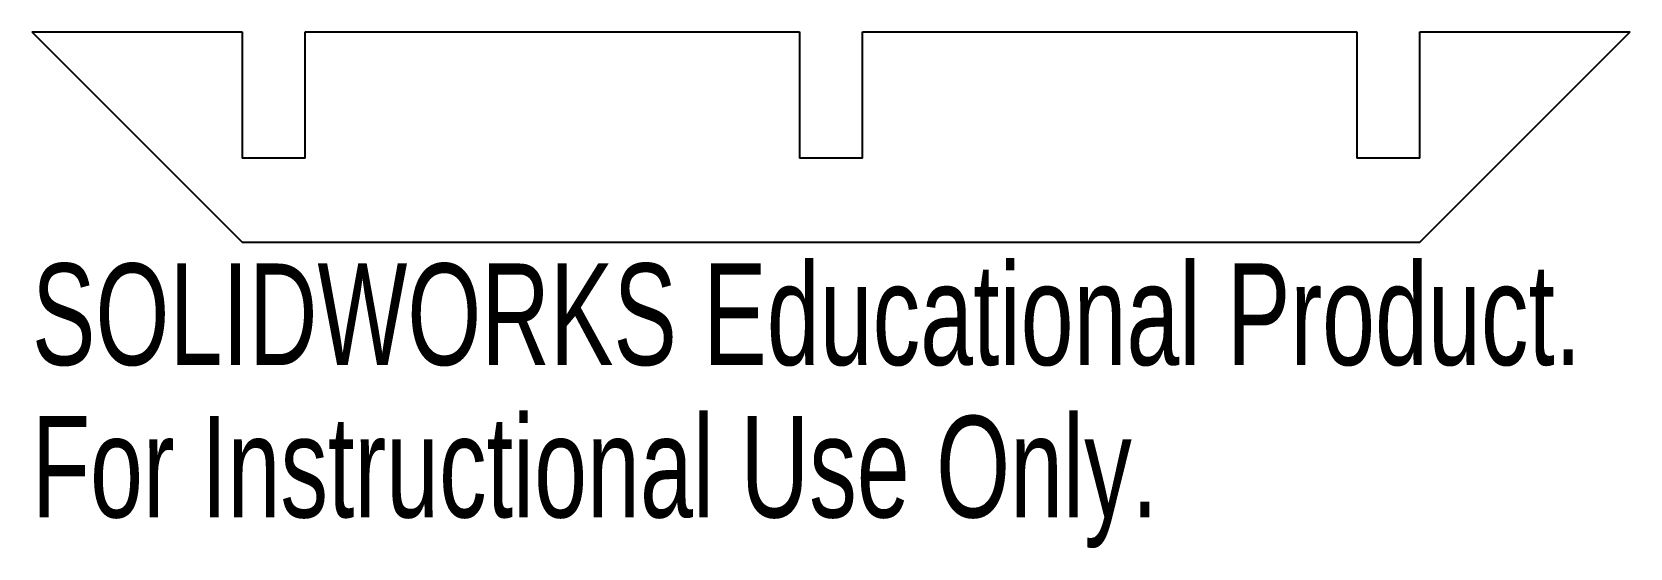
# Model space of a CAD drawing. Header units: millimetres. Extents: x -38 to 38, y -95.9 to -71.3.
import ezdxf

# ---------------------------------------------------------------- set-up
doc = ezdxf.new("R2010")
doc.units = ezdxf.units.MM
doc.styles.add('SLDTEXTSTYLE0', font='TXT', dxfattribs={"width": 0.7})

msp = doc.modelspace()

# ---------------------------------------------------------------- linework, layer by layer
at = {"color": 7, "linetype": 'Continuous', "lineweight": 25}
for p, q in [((-38, -71.293), (-28, -71.293)), ((-38, -71.293), (-28, -81.293)), ((-28, -71.293), (-28, -77.293)), ((-25, -71.293), (-1.5, -71.293)), ((-25, -77.293), (-25, -71.293)), ((-1.5, -71.293), (-1.5, -77.293)), ((1.5, -71.293), (25, -71.293)), ((1.5, -77.293), (1.5, -71.293)), ((25, -71.293), (25, -77.293)), ((28, -81.293), (38, -71.293)), ((28, -71.293), (38, -71.293)), ((28, -77.293), (28, -71.293)), ((-25, -77.293), (-28, -77.293)), ((1.5, -77.293), (-1.5, -77.293)), ((28, -77.293), (25, -77.293)), ((-28, -81.293), (28, -81.293))]:
    msp.add_line(p, q, dxfattribs=at)

# ---------------------------------------------------------------- texts
at = {"color": 7, "linetype": 'Continuous', "char_height": 4.83362, "attachment_point": 1, "style": 'SLDTEXTSTYLE0'}
for s, insert in [('SOLIDWORKS Educational Product.', (-38, -82.312)), ('For Instructional Use Only.', (-38, -89.563))]:
    msp.add_mtext(s, dxfattribs=dict(at, insert=insert))

doc.saveas('drawing.dxf')
